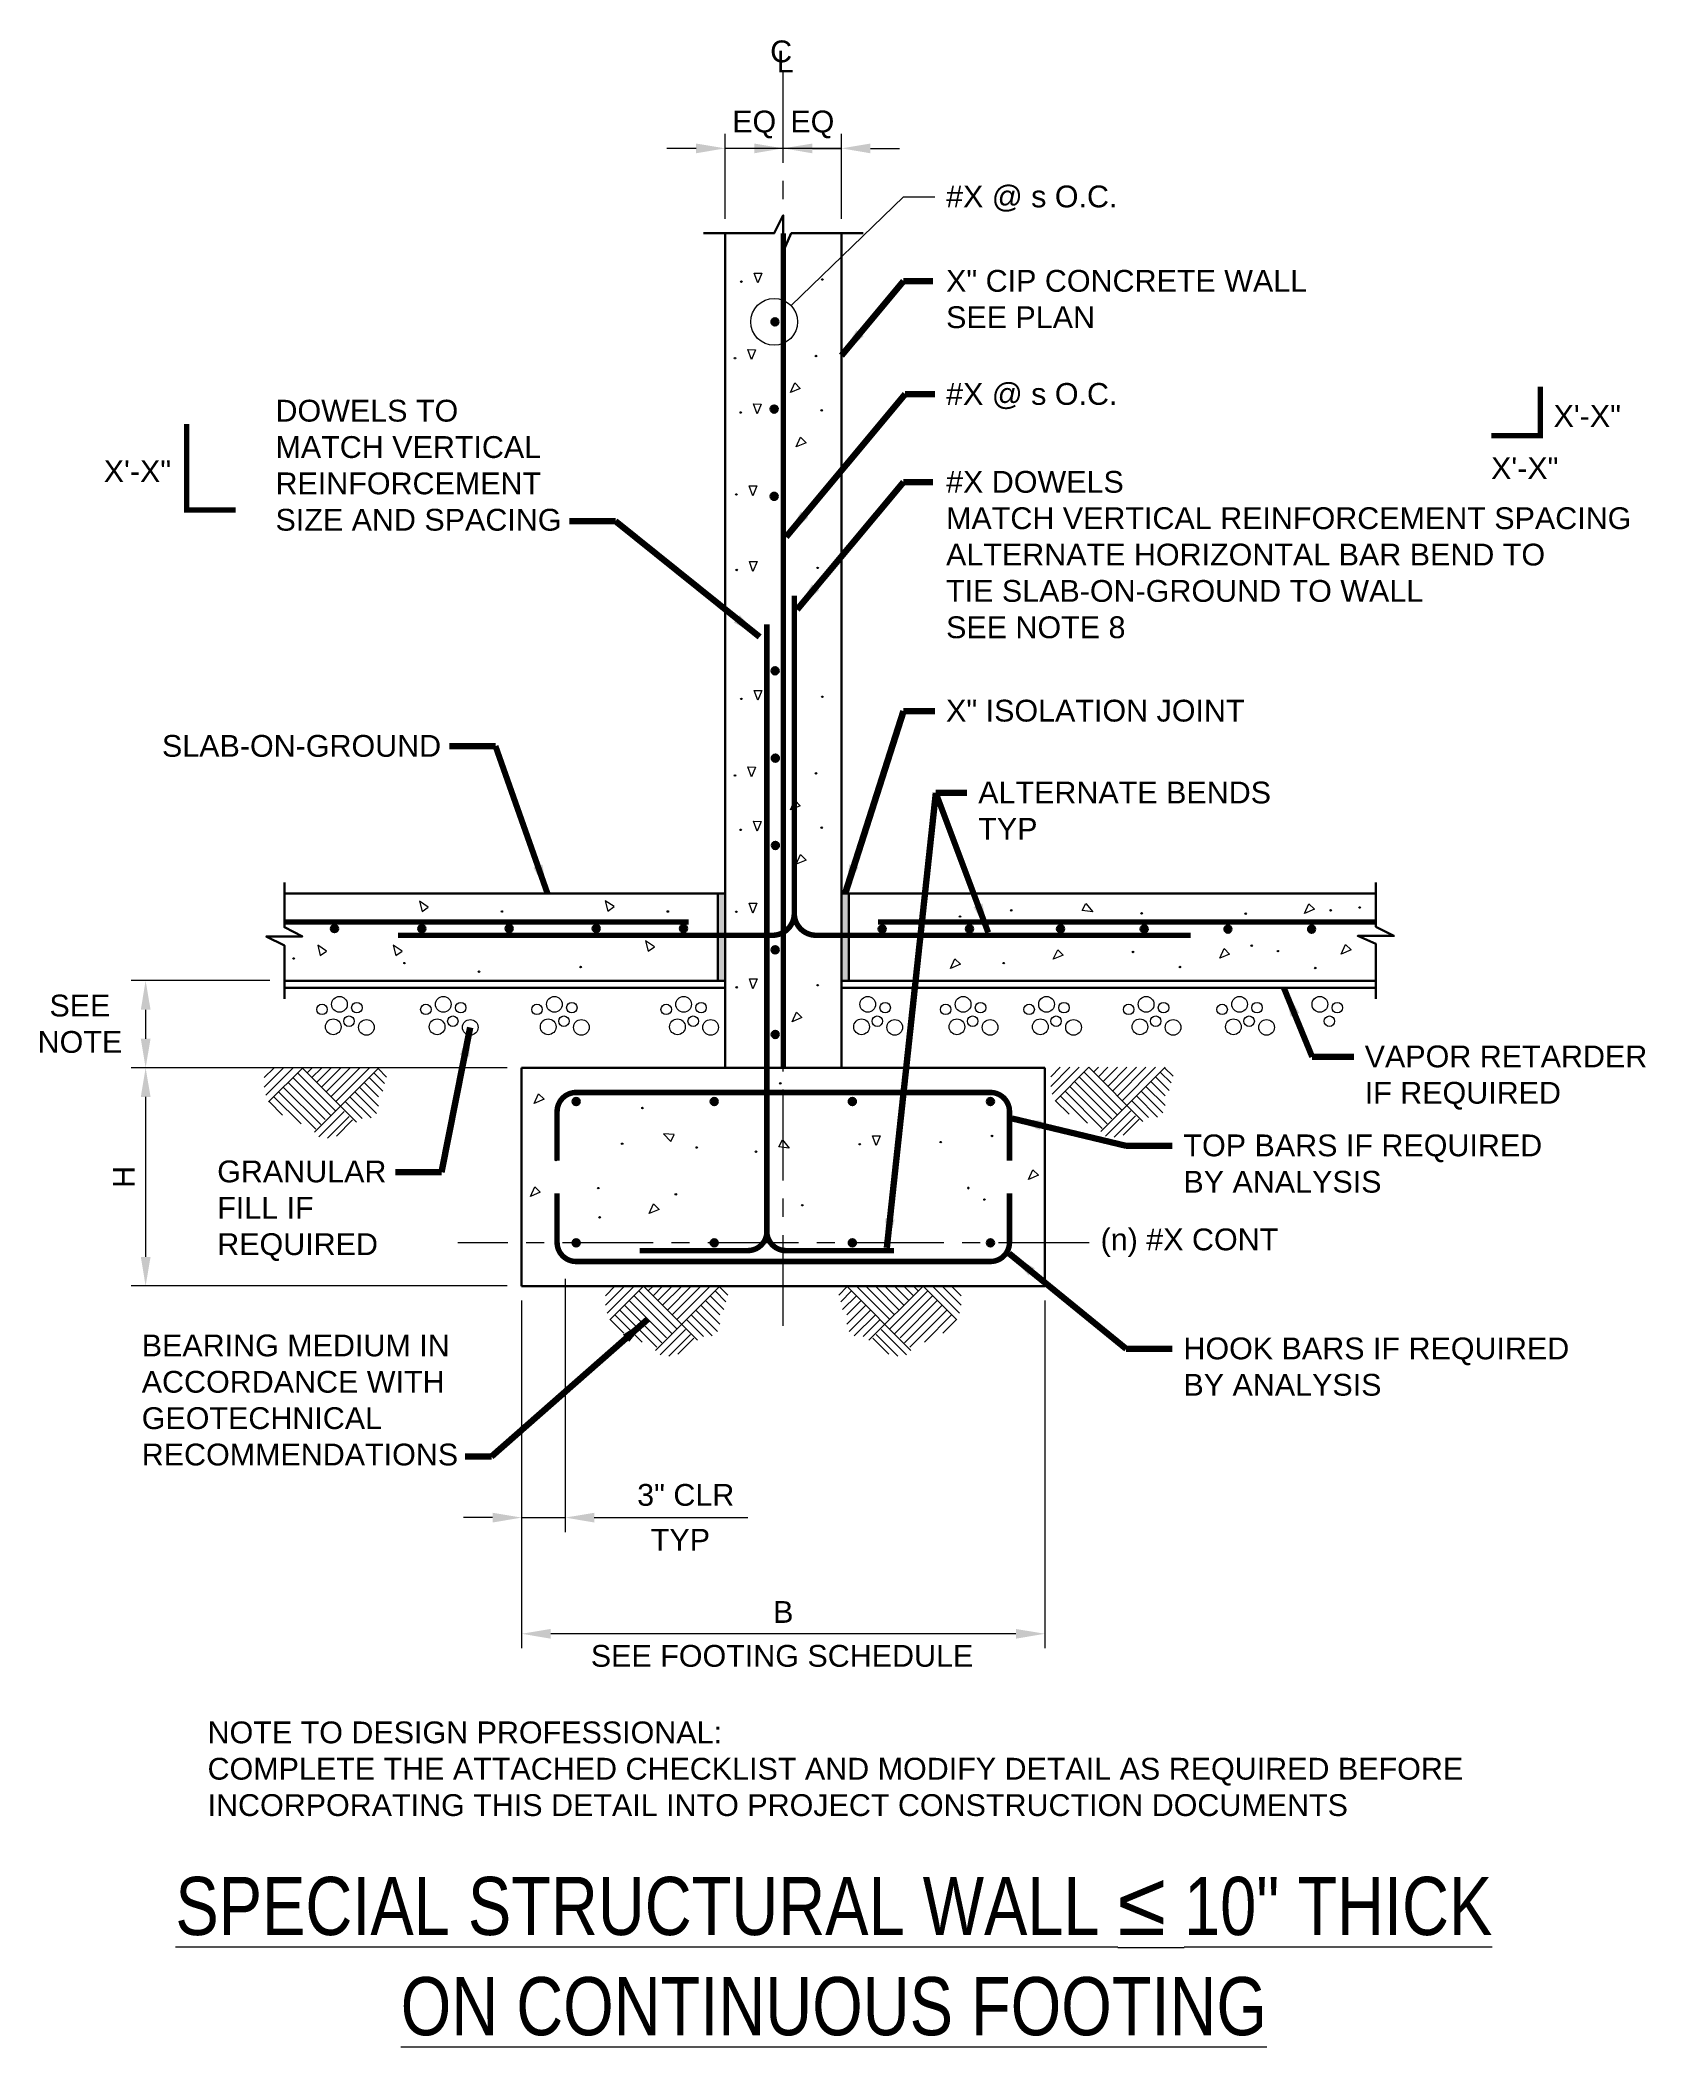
# Model space of a CAD drawing. Header units: inches. Extents: x 413 to 523, y 1930 to 2068.
import ezdxf

# ---------------------------------------------------------------- set-up
doc = ezdxf.new("R2010")
doc.units = ezdxf.units.IN
doc.header["$LTSCALE"] = 5
doc.header["$MEASUREMENT"] = 0
doc.linetypes.add('CENTER', pattern=[2, 1.25, -0.25, 0.25, -0.25])
doc.linetypes.add('HIDDEN', pattern=[0.375, 0.25, -0.125])
for name, color, linetype, lineweight in [('S-ANNO-DIMS', 1, 'Continuous', 20), ('S-ANNO-TEXT', 7, 'Continuous', 20), ('S-DELT-PATT', 7, 'Continuous', 15), ('S-DETL', 3, 'Continuous', 30), ('S-GRID', 9, 'CENTER', 20)]:
    doc.layers.add(name, color=color, linetype=linetype, lineweight=lineweight)
doc.styles.add('Romans', font='arial.ttf')
doc.dimstyles.get("Standard").update_dxf_attribs({"dimtxt": 0.18, "dimasz": 0.18, "dimexe": 0.18, "dimexo": 0.0625, "dimgap": 0.09, "dimtad": 0, "dimtih": 1, "dimtoh": 1, "dimdec": 4, "dimzin": 0, "dimdsep": 46, "dimtxsty": 'Standard', "dimcen": 0.09, "dimadec": 0, "dimazin": 0, "dimtfac": 1, "dimtdec": 4, "dimtofl": 0, "dimtmove": 0, "dimatfit": 3, "dimfxl": 1, "dimtolj": 1, "dimtzin": 0, "dimarcsym": 0})

# ---------------------------------------------------------------- blocks, each defined once
blk = doc.blocks.new('*D0')
at = {"layer": 'Defpoints', "color": 0, "transparency": 16777216}
for p in [(463.95, 2060.31), (463.95, 2060.31), (467.95, 2054.47)]:
    blk.add_point(p, dxfattribs=at)
at = {"layer": 'S-ANNO-DIMS', "transparency": 16777216}
for p, q in [((467.95, 2055.47), (467.95, 2061.31)), ((461.95, 2060.31), (459.95, 2060.31)), ((467.95, 2060.31), (463.95, 2060.31)), ((469.95, 2060.31), (471.95, 2060.31))]:
    blk.add_line(p, q, dxfattribs=at)
for points in [[(461.95, 2060.64), (461.95, 2059.97), (463.95, 2060.31)], [(469.95, 2060.64), (469.95, 2059.97), (467.95, 2060.31)]]:
    blk.add_solid(points, dxfattribs=at)
at = {"layer": 'S-ANNO-DIMS', "transparency": 16777216, "insert": (465.95, 2061.95), "char_height": 1.5, "attachment_point": 5, "style": 'Romans'}
blk.add_mtext('\\A1;EQ', dxfattribs=at)
blk = doc.blocks.new('*D1')
at = {"layer": 'Defpoints', "color": 0, "transparency": 16777216}
for p in [(445.95, 1997.07), (420.08, 1982.07), (445.95, 1982.07)]:
    blk.add_point(p, dxfattribs=at)
at = {"layer": 'S-ANNO-DIMS', "transparency": 16777216}
for p, q in [((444.95, 1997.07), (419.08, 1997.07)), ((420.08, 1995.07), (420.08, 1984.07)), ((444.95, 1982.07), (419.08, 1982.07))]:
    blk.add_line(p, q, dxfattribs=at)
for points in [[(419.75, 1995.07), (420.42, 1995.07), (420.08, 1997.07)], [(419.75, 1984.07), (420.42, 1984.07), (420.08, 1982.07)]]:
    blk.add_solid(points, dxfattribs=at)
at = {"layer": 'S-ANNO-DIMS', "transparency": 16777216, "insert": (418.58, 1989.57), "char_height": 1.5, "attachment_point": 5, "rotation": 90, "style": 'Romans'}
blk.add_mtext('\\A1;H', dxfattribs=at)
blk = doc.blocks.new('*D2')
at = {"layer": 'Defpoints', "color": 0, "transparency": 16777216}
for p in [(445.95, 1982.07), (481.95, 1982.07), (445.95, 1958.15)]:
    blk.add_point(p, dxfattribs=at)
at = {"layer": 'S-ANNO-DIMS', "transparency": 16777216}
for p, q in [((445.95, 1981.07), (445.95, 1957.15)), ((481.95, 1981.07), (481.95, 1957.15)), ((479.95, 1958.15), (447.95, 1958.15))]:
    blk.add_line(p, q, dxfattribs=at)
for points in [[(447.95, 1958.48), (447.95, 1957.81), (445.95, 1958.15)], [(479.95, 1958.48), (479.95, 1957.81), (481.95, 1958.15)]]:
    blk.add_solid(points, dxfattribs=at)
at = {"layer": 'S-ANNO-DIMS', "transparency": 16777216, "insert": (463.95, 1959.65), "char_height": 1.5, "attachment_point": 5, "style": 'Romans'}
blk.add_mtext('\\A1;B', dxfattribs=at)
blk = doc.blocks.new('*D3')
at = {"layer": 'Defpoints', "color": 0, "transparency": 16777216}
for p in [(429.63, 2003.07), (420.08, 1997.07), (445.95, 1997.07)]:
    blk.add_point(p, dxfattribs=at)
at = {"layer": 'S-ANNO-DIMS', "transparency": 16777216}
for p, q in [((428.63, 2003.07), (419.08, 2003.07)), ((420.08, 2001.07), (420.08, 1999.07)), ((444.95, 1997.07), (419.08, 1997.07))]:
    blk.add_line(p, q, dxfattribs=at)
for points in [[(419.75, 2001.07), (420.42, 2001.07), (420.08, 2003.07)], [(419.75, 1999.07), (420.42, 1999.07), (420.08, 1997.07)]]:
    blk.add_solid(points, dxfattribs=at)
blk = doc.blocks.new('*D4')
at = {"layer": 'Defpoints', "color": 0, "transparency": 16777216}
for p in [(448.95, 1983.57), (445.95, 1980.33), (445.95, 1966.14)]:
    blk.add_point(p, dxfattribs=at)
at = {"layer": 'S-ANNO-DIMS', "transparency": 16777216}
for p, q in [((448.95, 1982.57), (448.95, 1965.14)), ((445.95, 1979.33), (445.95, 1965.14)), ((443.95, 1966.14), (441.95, 1966.14)), ((445.95, 1966.14), (448.95, 1966.14)), ((450.95, 1966.14), (461.52, 1966.14))]:
    blk.add_line(p, q, dxfattribs=at)
for points in [[(443.95, 1966.47), (443.95, 1965.8), (445.95, 1966.14)], [(450.95, 1966.47), (450.95, 1965.8), (448.95, 1966.14)]]:
    blk.add_solid(points, dxfattribs=at)
at = {"layer": 'S-ANNO-DIMS', "transparency": 16777216, "insert": (457.24, 1967.69), "char_height": 1.5, "attachment_point": 5, "style": 'Romans'}
blk.add_mtext('\\A1;3" CLR', dxfattribs=at)
blk = doc.blocks.new('*D5')
at = {"layer": 'Defpoints', "color": 0, "transparency": 16777216}
for p in [(459.95, 2060.31), (463.95, 2060.31), (459.95, 2054.47)]:
    blk.add_point(p, dxfattribs=at)
at = {"layer": 'S-ANNO-DIMS', "transparency": 16777216}
for p, q in [((459.95, 2055.47), (459.95, 2061.31)), ((457.95, 2060.31), (455.95, 2060.31)), ((463.95, 2060.31), (459.95, 2060.31)), ((463.95, 2059.31), (463.95, 2059.31)), ((465.95, 2060.31), (467.95, 2060.31))]:
    blk.add_line(p, q, dxfattribs=at)
for points in [[(457.95, 2060.64), (457.95, 2059.97), (459.95, 2060.31)], [(465.95, 2060.64), (465.95, 2059.97), (463.95, 2060.31)]]:
    blk.add_solid(points, dxfattribs=at)
at = {"layer": 'S-ANNO-DIMS', "transparency": 16777216, "insert": (461.95, 2061.95), "char_height": 1.5, "attachment_point": 5, "style": 'Romans'}
blk.add_mtext('\\A1;EQ', dxfattribs=at)

msp = doc.modelspace()

# ---------------------------------------------------------------- hatches: boundary and pattern name
at = {"layer": 'S-DETL', "linetype": 'Continuous'}
h = msp.add_hatch(color=256, dxfattribs=at)
h.dxf.hatch_style = 1
h.paths.add_polyline_path([(463.3793665, 2048.625315), (463.3793665, 2048.125315, 0.4142135624), (463.6293665, 2048.375315, 0.4142135624)])
h.paths.add_polyline_path([(463.3793665, 2048.625315, 0.4142135624), (463.1293665, 2048.375315, 0.4142135624), (463.3793665, 2048.125315)])
h = msp.add_hatch(color=256, dxfattribs=at)
h.dxf.hatch_style = 1
h.paths.add_polyline_path([(463.3216199, 2042.6277513), (463.3216199, 2042.1277513, 0.4142135624), (463.5716199, 2042.3777513, 0.4142135624)])
h.paths.add_polyline_path([(463.3216199, 2042.6277513, 0.4142135624), (463.0716199, 2042.3777513, 0.4142135624), (463.3216199, 2042.1277513)])
h = msp.add_hatch(color=256, dxfattribs=at)
h.dxf.hatch_style = 1
h.paths.add_polyline_path([(463.3216199, 2036.6277513), (463.3216199, 2036.1277513, 0.4142135624), (463.5716199, 2036.3777513, 0.4142135624)])
h.paths.add_polyline_path([(463.3216199, 2036.6277513, 0.4142135624), (463.0716199, 2036.3777513, 0.4142135624), (463.3216199, 2036.1277513)])
h = msp.add_hatch(color=256, dxfattribs=at)
h.dxf.hatch_style = 1
h.paths.add_polyline_path([(463.3863487, 2024.6308379), (463.3863487, 2024.1308379, 0.4142135624), (463.6363487, 2024.3808379, 0.4142135624)])
h.paths.add_polyline_path([(463.3863487, 2024.6308379, 0.4142135624), (463.1363487, 2024.3808379, 0.4142135624), (463.3863487, 2024.1308379)])
h = msp.add_hatch(color=256, dxfattribs=at)
h.dxf.hatch_style = 1
h.paths.add_polyline_path([(463.4046277, 2018.6226865), (463.4046277, 2018.1226865, 0.4142135624), (463.6546277, 2018.3726865, 0.4142135624)])
h.paths.add_polyline_path([(463.4046277, 2018.6226865, 0.4142135624), (463.1546277, 2018.3726865, 0.4142135624), (463.4046277, 2018.1226865)])
h = msp.add_hatch(color=256, dxfattribs=at)
h.dxf.hatch_style = 1
h.paths.add_polyline_path([(463.4059887, 2012.6211188), (463.4059887, 2012.1211188, 0.4142135624), (463.6559887, 2012.3711188, 0.4142135624)])
h.paths.add_polyline_path([(463.4059887, 2012.6211188, 0.4142135624), (463.1559887, 2012.3711188, 0.4142135624), (463.4059887, 2012.1211188)])
h = msp.add_hatch(color=256, dxfattribs=at)
h.dxf.hatch_style = 1
h.paths.add_polyline_path([(459.9516091, 2009.0652513), (459.4516091, 2009.0652513), (459.4516091, 2006.1874412), (459.9516091, 2006.1874412)])
h.paths.add_polyline_path([(459.4516091, 2003.0652513), (459.9516091, 2003.0652513), (459.9516091, 2006.1874412), (459.4516091, 2006.1874412)])
h = msp.add_hatch(color=256, dxfattribs=at)
h.dxf.hatch_style = 1
h.paths.add_polyline_path([(468.4516091, 2009.0652513), (467.9516091, 2009.0652513), (467.9516091, 2005.8396744), (468.4516091, 2005.8396744)])
h.paths.add_polyline_path([(468.4516091, 2005.8396744), (467.9516091, 2005.8396744), (467.9516091, 2003.0652513), (468.4516091, 2003.0652513)])
h = msp.add_hatch(color=256, dxfattribs=at)
h.dxf.hatch_style = 1
h.paths.add_polyline_path([(433.0771687, 2006.8979498), (433.0771687, 2006.3979498, 0.4142135624), (433.3271687, 2006.6479498, 0.4142135624)])
h.paths.add_polyline_path([(433.0771687, 2006.8979498, 0.4142135624), (432.8271687, 2006.6479498, 0.4142135624), (433.0771687, 2006.3979498)])
h = msp.add_hatch(color=256, dxfattribs=at)
h.dxf.hatch_style = 1
h.paths.add_polyline_path([(439.086174, 2006.8981678), (439.086174, 2006.3981678, 0.4142135624), (439.336174, 2006.6481678, 0.4142135624)])
h.paths.add_polyline_path([(439.086174, 2006.8981678, 0.4142135624), (438.836174, 2006.6481678, 0.4142135624), (439.086174, 2006.3981678)])
h = msp.add_hatch(color=256, dxfattribs=at)
h.dxf.hatch_style = 1
h.paths.add_polyline_path([(445.0901433, 2006.9053618), (445.0901433, 2006.4053618, 0.4142135624), (445.3401433, 2006.6553618, 0.4142135624)])
h.paths.add_polyline_path([(445.0901433, 2006.9053618, 0.4142135624), (444.8401433, 2006.6553618, 0.4142135624), (445.0901433, 2006.4053618)])
h = msp.add_hatch(color=256, dxfattribs=at)
h.dxf.hatch_style = 1
h.paths.add_polyline_path([(451.0854972, 2006.9033289), (451.0854972, 2006.4033289, 0.4142135624), (451.3354972, 2006.6533289, 0.4142135624)])
h.paths.add_polyline_path([(451.0854972, 2006.9033289, 0.4142135624), (450.8354972, 2006.6533289, 0.4142135624), (451.0854972, 2006.4033289)])
h = msp.add_hatch(color=256, dxfattribs=at)
h.dxf.hatch_style = 1
h.paths.add_polyline_path([(457.0885547, 2006.9040647), (457.0885547, 2006.4040647, 0.4142135624), (457.3385547, 2006.6540647, 0.4142135624)])
h.paths.add_polyline_path([(457.0885547, 2006.9040647, 0.4142135624), (456.8385547, 2006.6540647, 0.4142135624), (457.0885547, 2006.4040647)])
h = msp.add_hatch(color=256, dxfattribs=at)
h.dxf.hatch_style = 1
h.paths.add_polyline_path([(470.7617311, 2006.8693207), (470.7617311, 2006.3693207, 0.4142135624), (471.0117311, 2006.6193207, 0.4142135624)])
h.paths.add_polyline_path([(470.7617311, 2006.8693207, 0.4142135624), (470.5117311, 2006.6193207, 0.4142135624), (470.7617311, 2006.3693207)])
h = msp.add_hatch(color=256, dxfattribs=at)
h.dxf.hatch_style = 1
h.paths.add_polyline_path([(476.7659183, 2006.8792834), (476.7659183, 2006.3792834, 0.4142135624), (477.0159183, 2006.6292834, 0.4142135624)])
h.paths.add_polyline_path([(476.7659183, 2006.8792834, 0.4142135624), (476.5159183, 2006.6292834, 0.4142135624), (476.7659183, 2006.3792834)])
h = msp.add_hatch(color=256, dxfattribs=at)
h.dxf.hatch_style = 1
h.paths.add_polyline_path([(483.0307611, 2006.8809456), (483.0307611, 2006.3809456, 0.4142135624), (483.2807611, 2006.6309456, 0.4142135624)])
h.paths.add_polyline_path([(483.0307611, 2006.8809456, 0.4142135624), (482.7807611, 2006.6309456, 0.4142135624), (483.0307611, 2006.3809456)])
h = msp.add_hatch(color=256, dxfattribs=at)
h.dxf.hatch_style = 1
h.paths.add_polyline_path([(488.7878214, 2006.8726561), (488.7878214, 2006.3726561, 0.4142135624), (489.0378214, 2006.6226561, 0.4142135624)])
h.paths.add_polyline_path([(488.7878214, 2006.8726561, 0.4142135624), (488.5378214, 2006.6226561, 0.4142135624), (488.7878214, 2006.3726561)])
h = msp.add_hatch(color=256, dxfattribs=at)
h.dxf.hatch_style = 1
h.paths.add_polyline_path([(494.5448817, 2006.8643666), (494.5448817, 2006.3643666, 0.4142135624), (494.7948817, 2006.6143666, 0.4142135624)])
h.paths.add_polyline_path([(494.5448817, 2006.8643666, 0.4142135624), (494.2948817, 2006.6143666, 0.4142135624), (494.5448817, 2006.3643666)])
h = msp.add_hatch(color=256, dxfattribs=at)
h.dxf.hatch_style = 1
h.paths.add_polyline_path([(500.3019421, 2006.8560771), (500.3019421, 2006.3560771, 0.4142135624), (500.5519421, 2006.6060771, 0.4142135624)])
h.paths.add_polyline_path([(500.3019421, 2006.8560771, 0.4142135624), (500.0519421, 2006.6060771, 0.4142135624), (500.3019421, 2006.3560771)])
h = msp.add_hatch(color=256, dxfattribs=at)
h.dxf.hatch_style = 1
h.paths.add_polyline_path([(463.3917521, 2005.4398801), (463.3917521, 2004.9398801, 0.4142135624), (463.6417521, 2005.1898801, 0.4142135624)])
h.paths.add_polyline_path([(463.3917521, 2005.4398801, 0.4142135624), (463.1417521, 2005.1898801, 0.4142135624), (463.3917521, 2004.9398801)])
h = msp.add_hatch(color=256, dxfattribs=at)
h.dxf.hatch_style = 1
h.paths.add_polyline_path([(463.4008712, 1999.6200056), (463.4008712, 1999.1200056, 0.4142135624), (463.6508712, 1999.3700056, 0.4142135624)])
h.paths.add_polyline_path([(463.4008712, 1999.6200056, 0.4142135624), (463.1508712, 1999.3700056, 0.4142135624), (463.4008712, 1999.1200056)])
h = msp.add_hatch(color=256, dxfattribs=at)
h.dxf.hatch_style = 1
h.paths.add_polyline_path([(449.7016091, 1995.0027513), (449.7016091, 1994.5027513, 0.4142135624), (449.9516091, 1994.7527513, 0.4142135624)])
h.paths.add_polyline_path([(449.7016091, 1995.0027513, 0.4142135624), (449.4516091, 1994.7527513, 0.4142135624), (449.7016091, 1994.5027513)])
h = msp.add_hatch(color=256, dxfattribs=at)
h.dxf.hatch_style = 1
h.paths.add_polyline_path([(459.2016091, 1995.0027513), (459.2016091, 1994.5027513, 0.4142135624), (459.4516091, 1994.7527513, 0.4142135624)])
h.paths.add_polyline_path([(459.2016091, 1995.0027513, 0.4142135624), (458.9516091, 1994.7527513, 0.4142135624), (459.2016091, 1994.5027513)])
h = msp.add_hatch(color=256, dxfattribs=at)
h.dxf.hatch_style = 1
h.paths.add_polyline_path([(468.7016091, 1995.0027513), (468.7016091, 1994.5027513, 0.4142135624), (468.9516091, 1994.7527513, 0.4142135624)])
h.paths.add_polyline_path([(468.7016091, 1995.0027513, 0.4142135624), (468.4516091, 1994.7527513, 0.4142135624), (468.7016091, 1994.5027513)])
h = msp.add_hatch(color=256, dxfattribs=at)
h.dxf.hatch_style = 1
h.paths.add_polyline_path([(478.2016091, 1995.0027513), (478.2016091, 1994.5027513, -0.4142135624), (477.9516091, 1994.7527513, -0.4142135624)])
h.paths.add_polyline_path([(478.2016091, 1995.0027513, -0.4142135624), (478.4516091, 1994.7527513, -0.4142135624), (478.2016091, 1994.5027513)])
h = msp.add_hatch(color=256, dxfattribs=at)
h.dxf.hatch_style = 1
h.paths.add_polyline_path([(449.7016091, 1984.7881697), (449.7016091, 1985.2881697, -0.4142135624), (449.9516091, 1985.0381697, -0.4142135624)])
h.paths.add_polyline_path([(449.7016091, 1984.7881697, -0.4142135624), (449.4516091, 1985.0381697, -0.4142135624), (449.7016091, 1985.2881697)])
h = msp.add_hatch(color=256, dxfattribs=at)
h.dxf.hatch_style = 1
h.paths.add_polyline_path([(459.2016091, 1984.7881697), (459.2016091, 1985.2881697, -0.4142135624), (459.4516091, 1985.0381697, -0.4142135624)])
h.paths.add_polyline_path([(459.2016091, 1984.7881697, -0.4142135624), (458.9516091, 1985.0381697, -0.4142135624), (459.2016091, 1985.2881697)])
h = msp.add_hatch(color=256, dxfattribs=at)
h.dxf.hatch_style = 1
h.paths.add_polyline_path([(468.7016091, 1984.7881697), (468.7016091, 1985.2881697, -0.4142135624), (468.9516091, 1985.0381697, -0.4142135624)])
h.paths.add_polyline_path([(468.7016091, 1984.7881697, -0.4142135624), (468.4516091, 1985.0381697, -0.4142135624), (468.7016091, 1985.2881697)])
h = msp.add_hatch(color=256, dxfattribs=at)
h.dxf.hatch_style = 1
h.paths.add_polyline_path([(478.2016091, 1984.7881697), (478.2016091, 1985.2881697, 0.4142135624), (477.9516091, 1985.0381697, 0.4142135624)])
h.paths.add_polyline_path([(478.2016091, 1984.7881697, 0.4142135624), (478.4516091, 1985.0381697, 0.4142135624), (478.2016091, 1985.2881697)])

# ---------------------------------------------------------------- linework, layer by layer
at = {"layer": 'S-ANNO-TEXT'}
msp.add_lwpolyline([(464.4866039, 2049.4996194), (472.2223802, 2056.9746557), (474.373438, 2056.9746557)], dxfattribs=at)
msp.add_circle((463.3256034, 2048.3777513), 1.614469, dxfattribs=at)
at = {"layer": 'S-DELT-PATT'}
for p, q in [((428.2412896, 1995.7433888), (429.5522699, 1997.054369)), ((428.2412896, 1996.3988789), (428.8967797, 1997.054369)), ((428.3519036, 1995.1985126), (430.20776, 1997.054369)), ((428.5432657, 1994.7343846), (430.8632501, 1997.054369)), ((430.8632501, 1997.054369), (434.5809689, 1993.3366502)), ((431.1909952, 1996.726624), (431.5187402, 1997.054369)), ((431.5187402, 1996.3988789), (432.1742304, 1997.054369)), ((431.6937151, 1992.640913), (436.1071711, 1997.054369)), ((431.8464853, 1996.0711338), (432.8297205, 1997.054369)), ((432.1742304, 1995.7433888), (433.4852106, 1997.054369)), ((432.5019754, 1995.4156437), (434.1407008, 1997.054369)), ((432.8297205, 1995.0878986), (434.7961909, 1997.054369)), ((433.1574656, 1994.7601536), (435.451681, 1997.054369)), ((482.3496316, 1995.7966479), (483.6606119, 1997.1076282)), ((482.3496316, 1996.4521381), (483.0051217, 1997.1076282)), ((482.4602456, 1995.2517718), (484.316102, 1997.1076282)), ((482.6516077, 1994.7876438), (484.9715921, 1997.1076282)), ((484.9715921, 1997.1076282), (488.6893109, 1993.3899094)), ((485.2993372, 1996.7798831), (485.6270822, 1997.1076282)), ((485.6270822, 1996.4521381), (486.2825724, 1997.1076282)), ((485.8020571, 1992.6941722), (490.2155131, 1997.1076282)), ((485.9548273, 1996.124393), (486.9380625, 1997.1076282)), ((486.2825724, 1995.7966479), (487.5935526, 1997.1076282)), ((486.6103174, 1995.4689029), (488.2490428, 1997.1076282)), ((486.9380625, 1995.1411578), (488.9045329, 1997.1076282)), ((487.2658076, 1994.8134127), (489.560023, 1997.1076282)), ((490.1833941, 1997.0755092), (490.7677062, 1996.4911889)), ((429.5522699, 1995.7433888), (432.1277725, 1993.1678861)), ((429.8800149, 1996.0711338), (432.4384666, 1993.5126739)), ((430.20776, 1996.3988789), (432.8344073, 1993.7722316)), ((430.535505, 1996.726624), (433.1451014, 1994.1170276)), ((434.7961909, 1995.7433888), (436.1071711, 1994.4324085)), ((435.1239359, 1996.0711338), (436.1071711, 1995.0878986)), ((435.451681, 1996.3988789), (436.3940054, 1995.4565463)), ((435.7794261, 1996.726624), (436.517172, 1995.9888698)), ((436.0750521, 1997.02225), (436.6593642, 1996.4379297)), ((483.6606119, 1995.7966479), (486.2361145, 1993.2211453)), ((483.9883569, 1996.124393), (486.5468086, 1993.5659331)), ((484.316102, 1996.4521381), (486.9427493, 1993.8254908)), ((484.6438471, 1996.7798831), (487.2534434, 1994.1702868)), ((488.9045329, 1995.7966479), (490.2155131, 1994.4856677)), ((489.232278, 1996.124393), (490.2155131, 1995.1411578)), ((489.560023, 1996.4521381), (490.5023474, 1995.5098054)), ((489.8877681, 1996.7798831), (490.625514, 1996.042129)), ((428.5690347, 1994.7601536), (429.507926, 1993.8212623)), ((428.8967797, 1995.0878986), (430.7733087, 1993.2113615)), ((429.2245248, 1995.4156437), (431.7829765, 1992.8571838)), ((433.8129557, 1994.7601536), (434.9769013, 1993.5961997)), ((434.1407008, 1995.0878986), (435.5944631, 1993.634128)), ((434.4684458, 1995.4156437), (435.9563101, 1993.9277794)), ((482.6773767, 1994.8134127), (483.616268, 1993.8745215)), ((483.0051217, 1995.1411578), (484.8816507, 1993.2646207)), ((483.3328668, 1995.4689029), (485.8913185, 1992.910443)), ((487.9212977, 1994.8134127), (489.0852433, 1993.6494589)), ((488.2490428, 1995.1411578), (489.7028052, 1993.6873872)), ((488.5767878, 1995.4689029), (490.0646521, 1993.9810386)), ((432.0052614, 1992.3293586), (433.744162, 1994.0682592)), ((432.6019459, 1992.2441203), (434.0851234, 1993.7272978)), ((433.2156731, 1992.3805032), (434.3237955, 1993.4886256)), ((486.1136034, 1992.3826177), (487.852504, 1994.1215183)), ((486.7102879, 1992.2973794), (488.1934654, 1993.7805569)), ((487.3240151, 1992.4337623), (488.4321375, 1993.5418848)), ((451.7157151, 1980.7433888), (453.0266953, 1982.054369)), ((451.7157151, 1981.3988789), (452.3712052, 1982.054369)), ((451.826329, 1980.1985126), (453.6821855, 1982.054369)), ((452.0176912, 1979.7343846), (454.3376756, 1982.054369)), ((454.3376756, 1982.054369), (458.0553944, 1978.3366502)), ((454.6654206, 1981.726624), (454.9931657, 1982.054369)), ((454.9931657, 1981.3988789), (455.6486558, 1982.054369)), ((455.1681406, 1977.640913), (459.5815966, 1982.054369)), ((455.3209108, 1981.0711338), (456.304146, 1982.054369)), ((455.6486558, 1980.7433888), (456.9596361, 1982.054369)), ((455.9764009, 1980.4156437), (457.6151262, 1982.054369)), ((456.304146, 1980.0878986), (458.2706163, 1982.054369)), ((456.631891, 1979.7601536), (458.9261065, 1982.054369)), ((459.5494776, 1982.02225), (460.1337897, 1981.4379297)), ((468.3537407, 1982.02225), (467.7694286, 1981.4379297)), ((472.7350777, 1977.640913), (468.3216217, 1982.054369)), ((471.2713273, 1979.7601536), (468.9771118, 1982.054369)), ((471.5990723, 1980.0878986), (469.6326019, 1982.054369)), ((473.5655427, 1982.054369), (469.8478239, 1978.3366502)), ((471.9268174, 1980.4156437), (470.2880921, 1982.054369)), ((472.2545624, 1980.7433888), (470.9435822, 1982.054369)), ((472.5823075, 1981.0711338), (471.5990723, 1982.054369)), ((472.9100526, 1981.3988789), (472.2545624, 1982.054369)), ((473.2377976, 1981.726624), (472.9100526, 1982.054369)), ((475.8855271, 1979.7343846), (473.5655427, 1982.054369)), ((476.0768892, 1980.1985126), (474.2210328, 1982.054369)), ((476.1875032, 1980.7433888), (474.876523, 1982.054369)), ((476.1875032, 1981.3988789), (475.5320131, 1982.054369)), ((453.0266953, 1980.7433888), (455.602198, 1978.1678861)), ((453.3544404, 1981.0711338), (455.9128921, 1978.5126739)), ((453.6821855, 1981.3988789), (456.3088327, 1978.7722316)), ((454.0099305, 1981.726624), (456.6195268, 1979.1170276)), ((458.2706163, 1980.7433888), (459.5815966, 1979.4324085)), ((458.5983614, 1981.0711338), (459.5815966, 1980.0878986)), ((458.9261065, 1981.3988789), (459.8684309, 1980.4565463)), ((459.2538515, 1981.726624), (459.9915975, 1980.9888698)), ((468.6493667, 1981.726624), (467.9116208, 1980.9888698)), ((468.9771118, 1981.3988789), (468.0347874, 1980.4565463)), ((469.3048569, 1981.0711338), (468.3216217, 1980.0878986)), ((469.6326019, 1980.7433888), (468.3216217, 1979.4324085)), ((473.8932878, 1981.726624), (471.2836914, 1979.1170276)), ((474.2210328, 1981.3988789), (471.5943856, 1978.7722316)), ((474.5487779, 1981.0711338), (471.9903262, 1978.5126739)), ((474.876523, 1980.7433888), (472.3010203, 1978.1678861)), ((452.0434601, 1979.7601536), (452.9823514, 1978.8212623)), ((452.3712052, 1980.0878986), (454.2477341, 1978.2113615)), ((452.6989503, 1980.4156437), (455.257402, 1977.8571838)), ((457.2873812, 1979.7601536), (458.4513268, 1978.5961997)), ((457.6151262, 1980.0878986), (459.0688886, 1978.634128)), ((457.9428713, 1980.4156437), (459.4307355, 1978.9277794)), ((469.960347, 1980.4156437), (468.4724827, 1978.9277794)), ((470.2880921, 1980.0878986), (468.8343297, 1978.634128)), ((470.6158371, 1979.7601536), (469.4518915, 1978.5961997)), ((475.204268, 1980.4156437), (472.6458163, 1977.8571838)), ((475.5320131, 1980.0878986), (473.6554841, 1978.2113615)), ((475.8597581, 1979.7601536), (474.9208669, 1978.8212623)), ((455.4796869, 1977.3293586), (457.2185875, 1979.0682592)), ((456.0763713, 1977.2441203), (457.5595488, 1978.7272978)), ((456.6900985, 1977.3805032), (457.798221, 1978.4886256)), ((471.2131197, 1977.3805032), (470.1049973, 1978.4886256)), ((471.8268469, 1977.2441203), (470.3436694, 1978.7272978)), ((472.4235314, 1977.3293586), (470.6846308, 1979.0682592))]:
    msp.add_line(p, q, dxfattribs=at)
at = {"layer": 'S-DELT-PATT', "flags": 128}
for points in [[(461.1223084, 2051.1463849, -1), (461.0186284, 2051.1463849, -1)], [(466.6903855, 2051.2916449, -1), (466.5867055, 2051.2916449, -1)], [(460.6845769, 2045.8770479, -1), (460.5808969, 2045.8770479, -1)], [(466.252654, 2046.0223078, -1), (466.148974, 2046.0223078, -1)], [(461.0771388, 2042.1403748, -1), (460.9734588, 2042.1403748, -1)], [(466.645216, 2042.2856347, -1), (466.541536, 2042.2856347, -1)], [(460.7763606, 2036.5058488, -1), (460.6726806, 2036.5058488, -1)], [(460.7967503, 2031.3107857, -1), (460.6930703, 2031.3107857, -1)], [(466.3648274, 2031.4560456, -1), (466.2611474, 2031.4560456, -1)], [(461.1223084, 2022.4451319, -1), (461.0186284, 2022.4451319, -1)], [(466.6903855, 2022.5903918, -1), (466.5867055, 2022.5903918, -1)], [(460.6845769, 2017.1757948, -1), (460.5808969, 2017.1757948, -1)], [(466.252654, 2017.3210548, -1), (466.148974, 2017.3210548, -1)], [(466.645216, 2013.5843816, -1), (466.541536, 2013.5843816, -1)], [(461.0771388, 2013.4391217, -1), (460.9734588, 2013.4391217, -1)], [(503.6542344, 2008.1000744, -1), (503.5505544, 2008.1000744, -1)], [(444.6440603, 2007.8218283, -1), (444.5403803, 2007.8218283, -1)], [(456.0582731, 2007.8218283, -1), (455.9545931, 2007.8218283, -1)], [(460.7763606, 2007.8045958, -1), (460.6726806, 2007.8045958, -1)], [(476.1586769, 2007.4771721, -1), (476.0549969, 2007.4771721, -1)], [(479.6853572, 2007.9000537, -1), (479.5816772, 2007.9000537, -1)], [(488.6573264, 2007.6918737, -1), (488.5536464, 2007.6918737, -1)], [(495.8198849, 2007.6739826, -1), (495.7162049, 2007.6739826, -1)], [(501.6573585, 2007.9065797, -1), (501.5536785, 2007.9065797, -1)], [(496.2317306, 2005.4732712, -1), (496.1280506, 2005.4732712, -1)], [(430.3233397, 2004.591957, -1), (430.2196597, 2004.591957, -1)], [(437.9400913, 2004.2745124, -1), (437.8364113, 2004.2745124, -1)], [(450.0627121, 2004.0061331, -1), (449.9590321, 2004.0061331, -1)], [(479.1669506, 2004.2745124, -1), (479.0632706, 2004.2745124, -1)], [(488.0664179, 2005.0438679, -1), (487.9627379, 2005.0438679, -1)], [(491.2895714, 2004.0061331, -1), (491.1858914, 2004.0061331, -1)], [(498.0298941, 2005.0981607, -1), (497.9262141, 2005.0981607, -1)], [(500.6008843, 2003.9345645, -1), (500.4972043, 2003.9345645, -1)], [(443.0729613, 2003.6805881, -1), (442.9692813, 2003.6805881, -1)], [(460.7967503, 2002.6095326, -1), (460.6930703, 2002.6095326, -1)], [(466.3648274, 2002.7547926, -1), (466.2611474, 2002.7547926, -1)], [(463.7947173, 1996.0034176, -1), (463.6910373, 1996.0034176, -1)], [(454.3133203, 1994.3078262, -1), (454.2096403, 1994.3078262, -1)], [(479.4290697, 1994.4741118, -1), (479.3253897, 1994.4741118, -1)], [(452.9161048, 1991.8481366, -1), (452.8124248, 1991.8481366, -1)], [(458.0521046, 1991.5910373, -1), (457.9484246, 1991.5910373, -1)], [(469.265184, 1991.8183678, -1), (469.161504, 1991.8183678, -1)], [(474.8332611, 1991.9636278, -1), (474.7295811, 1991.9636278, -1)], [(478.3599413, 1992.3865094, -1), (478.2562613, 1992.3865094, -1)], [(448.3565443, 1990.7372187, -1), (448.2528643, 1990.7372187, -1)], [(462.1238136, 1991.3042149, -1), (462.0201336, 1991.3042149, -1)], [(451.2733521, 1988.8003221, -1), (451.1696721, 1988.8003221, -1)], [(476.6298662, 1988.8003221, 1), (476.7335462, 1988.8003221, 1)], [(456.611383, 1988.3769433, -1), (456.507703, 1988.3769433, -1)], [(465.3114783, 1987.6214255, -1), (465.2077983, 1987.6214255, -1)], [(477.8415348, 1988.0109681, -1), (477.7378548, 1988.0109681, -1)], [(451.364818, 1986.784559, -1), (451.261138, 1986.784559, -1)]]:
    msp.add_lwpolyline(points, format="xyb", close=True, dxfattribs=at)
for points in [[(462.4723444, 2051.728672), (462.1916957, 2051.0514648), (461.9421965, 2051.7343527)], [(462.0346129, 2046.4593349), (461.7539643, 2045.7821277), (461.504465, 2046.4650157)], [(465.1232115, 2043.8016588), (464.4489485, 2043.5140085), (464.7483188, 2044.1765515)], [(462.4271749, 2042.7226618), (462.1465262, 2042.0454546), (461.8970269, 2042.7283425)], [(465.5157735, 2040.0649857), (464.8415105, 2039.7773354), (465.1408807, 2040.4398784)], [(462.1263966, 2037.0881359), (461.8457479, 2036.4109287), (461.5962486, 2037.0938166)], [(462.1467863, 2031.8930727), (461.8661376, 2031.2158655), (461.6166384, 2031.8987535)], [(462.4723444, 2023.0274189), (462.1916957, 2022.3502117), (461.9421965, 2023.0330997)], [(462.0346129, 2017.7580819), (461.7539643, 2017.0808747), (461.504465, 2017.7637626)], [(465.1232115, 2015.1004057), (464.4489485, 2014.8127554), (464.7483188, 2015.4752985)], [(462.4271749, 2014.0214087), (462.1465262, 2013.3442015), (461.8970269, 2014.0270895)], [(465.5157735, 2011.3637326), (464.8415105, 2011.0760823), (465.1408807, 2011.7386253)], [(439.5293589, 2008.1256575), (438.9152895, 2008.5260223), (439.0950622, 2007.8215597)], [(452.3209263, 2008.156741), (451.7068568, 2008.5571058), (451.8866296, 2007.8526432)], [(462.1263966, 2008.3868828), (461.8457479, 2007.7096756), (461.5962486, 2008.3925635)], [(484.7732823, 2008.3688765), (485.2396148, 2007.803273), (484.519501, 2007.9033831)], [(500.4933225, 2007.9838971), (499.8190595, 2007.6962468), (500.1184297, 2008.3587898)], [(432.5324212, 2005.1052156), (431.9183518, 2005.5055804), (432.0981245, 2004.8011178)], [(437.7274371, 2005.1052156), (437.1133677, 2005.5055804), (437.2931404, 2004.8011178)], [(455.0959649, 2005.4013533), (454.4818955, 2005.8017181), (454.6616682, 2005.0972555)], [(503.0110711, 2005.1801222), (502.3368081, 2004.8924718), (502.6361784, 2005.5550149)], [(476.1358811, 2004.1952097), (475.4616181, 2003.9075594), (475.7609883, 2004.5701025)], [(483.2032201, 2004.8236192), (482.5289572, 2004.5359689), (482.8283274, 2005.1985119)], [(494.659672, 2004.8938498), (493.985409, 2004.6061995), (494.2847792, 2005.2687425)], [(462.1467863, 2003.1918197), (461.8661376, 2002.5146125), (461.6166384, 2003.1975004)], [(465.2353849, 2000.5341435), (464.5611219, 2000.2464932), (464.8604922, 2000.9090363)], [(447.4901089, 1994.9114177), (446.8158459, 1994.6237674), (447.1152162, 1995.2863104)], [(456.4369983, 1992.4890036), (455.7050161, 1992.5286949), (456.2129352, 1992.0084988)], [(463.8914769, 1992.1105494), (464.3578093, 1991.5449459), (463.6376955, 1991.645056)], [(470.61522, 1992.4006549), (470.3345713, 1991.7234477), (470.0850721, 1992.4063356)], [(447.2271018, 1988.5165697), (446.5528388, 1988.2289193), (446.852209, 1988.8914624)], [(481.5029116, 1989.6849676), (480.8286486, 1989.3973173), (481.1280188, 1990.0598604)], [(455.4010875, 1987.3336658), (454.7268245, 1987.0460155), (455.0261948, 1987.7085586)]]:
    msp.add_lwpolyline(points, close=True, dxfattribs=at)
at = {"layer": 'S-DELT-PATT'}
for centre, radius in [((432.2161546, 2001.0915229), 0.3599856), ((433.4151691, 2001.4396965), 0.5399784), ((434.6141837, 2001.2075808), 0.3599856), ((439.3604278, 2001.0915229), 0.3599856), ((440.5594423, 2001.4396965), 0.5399784), ((441.7584569, 2001.2075808), 0.3599856), ((447.0047182, 2001.0915229), 0.3599856), ((448.2037327, 2001.4396965), 0.5399784), ((449.4027472, 2001.2075808), 0.3599856), ((455.8962006, 2001.0915229), 0.3599856), ((457.0952151, 2001.4396965), 0.5399784), ((458.2942297, 2001.2075808), 0.3599856), ((469.7616111, 2001.4396965), 0.5399784), ((470.9606257, 2001.2075808), 0.3599856), ((475.1231895, 2001.0915229), 0.3599856), ((476.3222041, 2001.4396965), 0.5399784), ((477.5212186, 2001.2075808), 0.3599856), ((480.8636167, 2001.0915229), 0.3599856), ((482.0626312, 2001.4396965), 0.5399784), ((483.2616458, 2001.2075808), 0.3599856), ((487.7142179, 2001.0915229), 0.3599856), ((488.9132324, 2001.4396965), 0.5399784), ((490.112247, 2001.2075808), 0.3599856), ((494.1445376, 2001.0915229), 0.3599856), ((495.3435522, 2001.4396965), 0.5399784), ((496.5425667, 2001.2075808), 0.3599856), ((500.867362, 2001.4396965), 0.5399784), ((502.0663766, 2001.2075808), 0.3599856), ((432.9895612, 1999.8925084), 0.5399784), ((434.0725178, 2000.2793054), 0.3599856), ((435.2717199, 1999.8538849), 0.5399784), ((440.1338343, 1999.8925084), 0.5399784), ((441.216791, 2000.2793054), 0.3599856), ((442.415993, 1999.8538849), 0.5399784), ((447.7781247, 1999.8925084), 0.5399784), ((448.8610814, 2000.2793054), 0.3599856), ((450.0602834, 1999.8538849), 0.5399784), ((456.6696072, 1999.8925084), 0.5399784), ((457.7525638, 2000.2793054), 0.3599856), ((458.9517659, 1999.8538849), 0.5399784), ((469.3360031, 1999.8925084), 0.5399784), ((470.4189598, 2000.2793054), 0.3599856), ((471.6181618, 1999.8538849), 0.5399784), ((475.8965961, 1999.8925084), 0.5399784), ((476.9795528, 2000.2793054), 0.3599856), ((478.1787548, 1999.8538849), 0.5399784), ((481.6370233, 1999.8925084), 0.5399784), ((482.7199799, 2000.2793054), 0.3599856), ((483.919182, 1999.8538849), 0.5399784), ((488.4876244, 1999.8925084), 0.5399784), ((489.5705811, 2000.2793054), 0.3599856), ((490.7697832, 1999.8538849), 0.5399784), ((494.9179442, 1999.8925084), 0.5399784), ((496.0009009, 2000.2793054), 0.3599856), ((497.2001029, 1999.8538849), 0.5399784), ((501.5247107, 2000.2793054), 0.3599856)]:
    msp.add_circle(centre, radius, dxfattribs=at)
at = {"layer": 'S-DETL', "linetype": 'Continuous'}
for points in [[(458.4516091, 2054.4742747), (463.3281798, 2054.4677575), (463.9503647, 2055.7121273), (463.9503647, 2053.2233877), (464.4972266, 2054.4677575), (469.4515808, 2054.4677575)], [(459.9516091, 2054.4742747), (459.9516091, 1997.0652513)], [(467.9516091, 2054.4742747), (467.9516091, 1997.0652513)], [(429.6272128, 2009.8152513), (429.6272128, 2006.7364875), (430.8715826, 2006.1143026), (428.382843, 2006.1143026), (429.6272128, 2005.4921177), (429.6272128, 2001.8152513)], [(504.7137673, 2009.8152513), (504.7137673, 2006.7694807), (505.9581371, 2006.1472958), (503.4693975, 2006.1472958), (504.7137673, 2005.6004339), (504.7137673, 2001.8152513)], [(459.9516091, 2009.0652513), (429.6272128, 2009.0652513)], [(459.4516091, 2009.0652513), (459.4516091, 2003.0652513)], [(459.9516091, 2009.0652513), (459.9516091, 2003.0652513)], [(504.7137673, 2009.0652513), (467.9516091, 2009.0652513)], [(467.9516091, 2009.0652513), (467.9516091, 2003.0652513)], [(467.9516091, 2009.0652513), (467.9516091, 2003.0652513)], [(468.4516091, 2009.0652513), (468.4516091, 2003.0652513)], [(468.4516091, 2009.0652513), (468.4516091, 2003.0652513)], [(459.9516091, 2003.0652513), (429.6272128, 2003.0652513)], [(504.7137673, 2003.0652513), (467.9516091, 2003.0652513)], [(459.9516091, 2002.5652513), (429.6272128, 2002.5652513)], [(504.7137673, 2002.5652513), (467.9516091, 2002.5652513)], [(459.9516091, 1997.0652513), (445.9516091, 1997.0652513)], [(445.9516091, 1997.0652513), (445.9516091, 1982.0652513)], [(481.9516091, 1997.0652513), (459.9516091, 1997.0652513)], [(481.9516091, 1997.0652513), (481.9516091, 1982.0652513)], [(481.9516091, 1982.0652513), (445.9516091, 1982.0652513)]]:
    msp.add_lwpolyline(points, dxfattribs=at)
at = {"layer": 'S-DETL', "linetype": 'Continuous', "const_width": 0.375}
for points in [[(463.9516091, 2054.4677575), (463.9516091, 1997.0652513)], [(512.6595934, 2040.5534942), (516.0303738, 2040.5534942), (516.0303738, 2043.917181)], [(426.2691864, 2035.4388395), (422.898406, 2035.4388395), (422.898406, 2041.3510374)], [(429.6217782, 2007.0979144), (457.4461746, 2007.0979144)], [(504.7137673, 2007.0979144), (470.4570437, 2007.0979144)], [(449.7016091, 1983.7527513), (478.2016091, 1983.7527513)]]:
    msp.add_lwpolyline(points, dxfattribs=at)
for points in [[(437.435694, 2006.1874412), (463.2072217, 2006.1874412, 0.4142135624), (464.7072217, 2007.6874412), (464.7072217, 2029.5514609)], [(454.0661696, 1984.5027513), (461.5086165, 1984.5027513, 0.4142135624), (462.8211165, 1985.8152513), (462.8211165, 2027.5652513)]]:
    msp.add_lwpolyline(points, format="xyb", dxfattribs=at)
at = {"layer": 'S-DETL', "linetype": 'HIDDEN', "const_width": 0.375, "flags": 128}
for points in [[(491.9790716, 2006.1874412), (466.2075439, 2006.1874412, -0.4142135624), (464.7075439, 2007.6874412), (464.7075439, 2029.5514609)], [(471.5760634, 1984.5027513), (464.1336165, 1984.5027513, -0.4142135624), (462.8211165, 1985.8152513), (462.8211165, 2027.5652513)]]:
    msp.add_lwpolyline(points, format="xyb", dxfattribs=at)
at = {"layer": 'S-DETL', "linetype": 'HIDDEN', "ltscale": 0.7, "flags": 128}
msp.add_lwpolyline([(448.3891091, 1990.6902513, 0.375, 0.375, 0), (448.3891091, 1994.0652513, 0.375, 0.375, -0.4142135624), (449.7016091, 1995.3777513, 0.375, 0.375, 0), (478.2016091, 1995.3777513, 0.375, 0.375, -0.4142135624), (479.5141091, 1994.0652513, 0.375, 0.375, 0), (479.5141091, 1990.6902513, 0, 0, 0)], format="xyseb", dxfattribs=at)
at = {"layer": 'S-DETL', "linetype": 'HIDDEN', "ltscale": 0.7, "const_width": 0.375, "flags": 128}
for points in [[(448.3891091, 1988.4402513), (448.3891091, 1985.0652513, 0.4142135624), (449.7016091, 1983.7527513)], [(479.5141091, 1988.4402513), (479.5141091, 1985.0652513, -0.4142135624), (478.2016091, 1983.7527513)]]:
    msp.add_lwpolyline(points, format="xyb", dxfattribs=at)
at = {"layer": 'S-DETL', "linetype": 'Continuous'}
for centre in [(463.3793665, 2048.375315), (463.3216199, 2042.3777513), (463.3216199, 2036.3777513), (463.3863487, 2024.3808379), (463.4046277, 2018.3726865), (463.4059887, 2012.3711188), (433.0771687, 2006.6479498), (439.086174, 2006.6481678), (445.0901433, 2006.6553618), (451.0854972, 2006.6533289), (457.0885547, 2006.6540647), (470.7617311, 2006.6193207), (476.7659183, 2006.6292834), (483.0307611, 2006.6309456), (488.7878214, 2006.6226561), (494.5448817, 2006.6143666), (500.3019421, 2006.6060771), (463.3917521, 2005.1898801), (463.4008712, 1999.3700056), (449.7016091, 1994.7527513), (459.2016091, 1994.7527513), (468.7016091, 1994.7527513), (478.2016091, 1994.7527513), (449.7016091, 1985.0381697), (459.2016091, 1985.0381697), (468.7016091, 1985.0381697), (478.2016091, 1985.0381697)]:
    msp.add_circle(centre, 0.25, dxfattribs=at)
at = {"layer": 'S-GRID', "linetype": 'CENTER'}
msp.add_line((463.9516091, 1979.3243255), (463.9516091, 2066.0943191), dxfattribs=at)
at = {"layer": 'S-GRID'}
msp.add_line((485.005069, 1985.0381697), (441.5597464, 1985.0381697), dxfattribs=at)

# ---------------------------------------------------------------- texts
at = {"layer": 'S-ANNO-DIMS', "style": 'Romans'}
for s, insert, char_height, attachment_point in [(' TYP', (454.2549858, 1965.3633307), 1.49999999, 1), ('\\A1;SEE FOOTING SCHEDULE', (463.8663666, 1956.6202149), 1.499999989, 5)]:
    msp.add_mtext(s, dxfattribs=dict(at, insert=insert, char_height=char_height, attachment_point=attachment_point))
at = {"layer": 'S-ANNO-TEXT', "style": 'Romans'}
for s, insert, char_height, attachment_point in [('C', (463.0468371, 2067.7296153), 1.5, 1), ('L', (463.5033045, 2067.037677), 1.5, 1), ('#X @ s O.C.', (475.1495294, 2057.7507471), 1.499999989, 1), ('X" CIP CONCRETE WALL\\PSEE PLAN', (475.1495294, 2051.9467455), 1.499999989, 1), ('#X @ s O.C.', (475.1495294, 2044.1693194), 1.499999989, 1), ('DOWELS TO \\PMATCH VERTICAL \\PREINFORCEMENT \\PSIZE AND SPACING', (429.0158637, 2043.0172675), 1.499999989, 1), ('X\'-X"', (516.9451794, 2042.6544605), 1.49999999, 1), ('X\'-X"', (417.1973069, 2038.8572034), 1.49999999, 1), ('X\'-X"', (512.6439176, 2039.0654451), 1.49999999, 1), ('#X DOWELS \\PMATCH VERTICAL REINFORCEMENT SPACING\\PALTERNATE HORIZONTAL BAR BEND TO \\PTIE SLAB-ON-GROUND TO WALL\\PSEE NOTE 8', (475.150041, 2038.1229347), 1.499999989, 1), ('\\A1;X" ISOLATION JOINT', (475.150041, 2022.3865774), 1.499999989, 1), ('\\A1;SLAB-ON-GROUND ', (421.2037651, 2019.9645626), 1.499999989, 1), ('\\A1;ALTERNATE BENDS \\PTYP', (477.3641433, 2016.756632), 1.499999989, 1), ('\\A1;SEE \\PNOTE', (415.5601577, 2002.1041326), 1.49999999, 2), ('\\A1;VAPOR RETARDER \\PIF REQUIRED', (503.9513016, 1998.6064216), 1.499999989, 1), ('TOP BARS IF REQUIRED \\PBY ANALYSIS', (491.4815192, 1992.4874217), 1.499999989, 1), ('GRANULAR\\PFILL IF\\PREQUIRED', (425.0057378, 1990.6963221), 1.49999999, 1), ('\\A1;(n) #X CONT', (485.7811604, 1986.0219692), 1.499999989, 1), ('BEARING MEDIUM IN \\PACCORDANCE WITH \\PGEOTECHNICAL \\PRECOMMENDATIONS', (419.8132528, 1978.7286435), 1.499999989, 1), ('HOOK BARS IF REQUIRED \\PBY ANALYSIS', (491.4815192, 1978.5235744), 1.499999989, 1), ('NOTE TO DESIGN PROFESSIONAL: \\PCOMPLETE THE ATTACHED CHECKLIST AND MODIFY DETAIL AS REQUIRED BEFORE \\PINCORPORATING THIS DETAIL INTO PROJECT CONSTRUCTION DOCUMENTS', (424.3419307, 1952.1175206), 1.499999989, 1), ('{\\W0.8;\\LSPECIAL STRUCTURAL WALL \\H1.0833x;\\W1;≤\\H0.92311x;\\W0.8; 10" THICK\\PON CONTINUOUS FOOTING}', (467.4300957, 1941.7621317), 4, 2)]:
    msp.add_mtext(s, dxfattribs=dict(at, insert=insert, char_height=char_height, attachment_point=attachment_point))

# ---------------------------------------------------------------- dimensions: what is measured, and where the dimension line sits
at = {"layer": 'S-ANNO-DIMS'}
for base, p1, p2, angle, text, override, picture, middle in [((459.9491203, 2060.3062629), (463.9516091, 2060.3064703), (459.9491203, 2054.4677575), 180, 'EQ', {"dimscale": 16, "dimtxt": 0.09375, "dimasz": 0.125, "dimexe": 0.0625, "dimgap": 0.0625, "dimtih": 0, "dimtoh": 0, "dimdec": 5, "dimlfac": 1, "dimrnd": 0.03125, "dimzin": 7, "dimlunit": 4, "dimtxsty": 'Romans', "dimsah": 1, "dimcen": 0.125, "dimclrd": 256, "dimclre": 256, "dimclrt": 256, "dimadec": 4, "dimtdec": 5, "dimtofl": 1, "dimtvp": 1, "dimfrac": 2, "dimtzin": 3, "dimlwd": 65535, "dimlwe": 65535}, '*D5', (461.9503647, 2060.3062629)), ((463.9503647, 2060.3062629), (467.9516091, 2054.4742747), (463.9503647, 2060.3062629), 180, 'EQ', {"dimscale": 16, "dimtxt": 0.09375, "dimasz": 0.125, "dimexe": 0.0625, "dimgap": 0.0625, "dimtih": 0, "dimtoh": 0, "dimdec": 5, "dimlfac": 1, "dimrnd": 0.03125, "dimzin": 7, "dimlunit": 4, "dimtxsty": 'Romans', "dimsah": 1, "dimcen": 0.125, "dimclrd": 256, "dimclre": 256, "dimclrt": 256, "dimadec": 4, "dimtdec": 5, "dimtofl": 1, "dimtvp": 1, "dimfrac": 2, "dimtzin": 3, "dimlwd": 65535, "dimlwe": 65535}, '*D0', (465.9509869, 2060.3062629)), ((420.0845438, 1997.0652513), (429.6272128, 2003.0652513), (445.9516091, 1997.0652513), 270, ' ', {"dimscale": 16, "dimtxt": 0.09375, "dimasz": 0.125, "dimexe": 0.0625, "dimgap": 0.0625, "dimtih": 0, "dimtoh": 0, "dimdec": 5, "dimlfac": 1, "dimrnd": 0.03125, "dimzin": 7, "dimlunit": 4, "dimtxsty": 'Romans', "dimcen": 0.125, "dimclrd": 256, "dimclre": 256, "dimclrt": 256, "dimadec": 4, "dimtdec": 5, "dimtofl": 1, "dimtmove": 2, "dimtvp": 1, "dimfrac": 2, "dimtzin": 3, "dimlwd": 65535, "dimlwe": 65535}, '*D3', (418.290309, 2000.0652513)), ((420.0845438, 1982.0652513), (445.9516091, 1997.0652513), (445.9516091, 1982.0652513), 270, 'H', {"dimscale": 16, "dimtxt": 0.09375, "dimasz": 0.125, "dimexe": 0.0625, "dimgap": 0.0625, "dimtih": 0, "dimtoh": 0, "dimdec": 5, "dimlfac": 1, "dimrnd": 0.03125, "dimzin": 7, "dimlunit": 4, "dimtxsty": 'Romans', "dimcen": 0.125, "dimclrd": 256, "dimclre": 256, "dimclrt": 256, "dimadec": 4, "dimtdec": 5, "dimtofl": 1, "dimtvp": 1, "dimfrac": 2, "dimtzin": 3, "dimlwd": 65535, "dimlwe": 65535}, '*D1', (420.0845438, 1989.5652513)), ((445.9516091, 1966.13757), (448.9516091, 1983.5709491), (445.9516091, 1980.3300513), 180, '3" CLR', {"dimscale": 16, "dimtxt": 0.09375, "dimasz": 0.125, "dimexe": 0.0625, "dimgap": 0.0625, "dimtih": 0, "dimtoh": 0, "dimdec": 5, "dimlfac": 1, "dimrnd": 0.03125, "dimzin": 7, "dimlunit": 4, "dimtxsty": 'Romans', "dimcen": 0.125, "dimclrd": 256, "dimclre": 256, "dimclrt": 256, "dimadec": 4, "dimtdec": 5, "dimtofl": 1, "dimtvp": 1, "dimfrac": 2, "dimtzin": 3, "dimlwd": 65535, "dimlwe": 65535}, '*D4', (457.2360566, 1966.13757)), ((445.9516091, 1958.1463063), (481.9516091, 1982.0652513), (445.9516091, 1982.0652513), 180, 'B', {"dimscale": 16, "dimtxt": 0.09375, "dimasz": 0.125, "dimexe": 0.0625, "dimgap": 0.0625, "dimtih": 0, "dimtoh": 0, "dimdec": 5, "dimlfac": 1, "dimrnd": 0.03125, "dimzin": 7, "dimlunit": 4, "dimtxsty": 'Romans', "dimcen": 0.125, "dimclrd": 256, "dimclre": 256, "dimclrt": 256, "dimadec": 4, "dimtdec": 5, "dimtofl": 1, "dimtvp": 1, "dimfrac": 2, "dimtzin": 3, "dimlwd": 65535, "dimlwe": 65535}, '*D2', (463.9516091, 1958.1463063))]:
    dim = msp.add_linear_dim(base=base, p1=p1, p2=p2, angle=angle, text=text, dimstyle='Standard', override=override, dxfattribs=at)
    dim.commit()
    dim.dimension.update_dxf_attribs({"geometry": picture, "text_midpoint": middle, "dimtype": 128})

# ---------------------------------------------------------------- leaders
at = {"layer": 'S-ANNO-TEXT'}
for points in [[(467.9516091, 2046.0672024), (472.2223802, 2051.1706541), (474.2504017, 2051.1706541)], [(464.1391091, 2033.5869208), (472.3454165, 2043.393228), (474.373438, 2043.393228)], [(464.8950439, 2028.5903702), (472.2223802, 2037.3463317), (474.2504017, 2037.3463317)], [(462.3134749, 2026.7062598), (452.4050827, 2034.6634135), (449.2448881, 2034.6634135)], [(468.2016091, 2009.0652513), (472.2228918, 2021.610486), (474.3739496, 2021.610486)], [(447.7375996, 2009.0652513), (444.1448258, 2019.1884712), (440.9846313, 2019.1884712)], [(471.0797335, 1984.6902513), (474.4369942, 2015.9805406), (476.5880519, 2015.9805406)], [(478.0528118, 2006.3749412), (474.4369942, 2015.9805406), (476.5880519, 2015.9805406)], [(498.3959275, 2002.5652513), (500.3400707, 1997.8303302), (503.2013016, 1997.8303302)], [(442.415993, 1999.8538849), (440.4372853, 1989.8891096), (437.2770908, 1989.8891096)], [(479.7016091, 1993.5824411), (487.5447217, 1991.7108187), (490.7049162, 1991.7108187)], [(479.4908735, 1984.2985718), (487.5447217, 1977.7469714), (490.7049162, 1977.7469714)], [(454.6336662, 1979.7919039), (443.8783883, 1970.3472185), (442.0600126, 1970.3481866)]]:
    msp.add_leader(points, dimstyle='Standard', override={"dimscale": 16, "dimtxt": 0.09375, "dimasz": 0.125, "dimexe": 0.0625, "dimgap": 0.0625, "dimtad": 0, "dimtih": 0, "dimtoh": 0, "dimdec": 5, "dimlfac": 16, "dimrnd": 0.03125, "dimzin": 7, "dimlunit": 4, "dimtxsty": 'Romans', "dimcen": 0.125, "dimclrd": 256, "dimclre": 256, "dimclrt": 256, "dimadec": 4, "dimtdec": 5, "dimtofl": 1, "dimtvp": 1, "dimfrac": 2, "dimtzin": 3, "dimlwd": 65535, "dimlwe": 65535}, dxfattribs=at)

doc.saveas('drawing.dxf')
